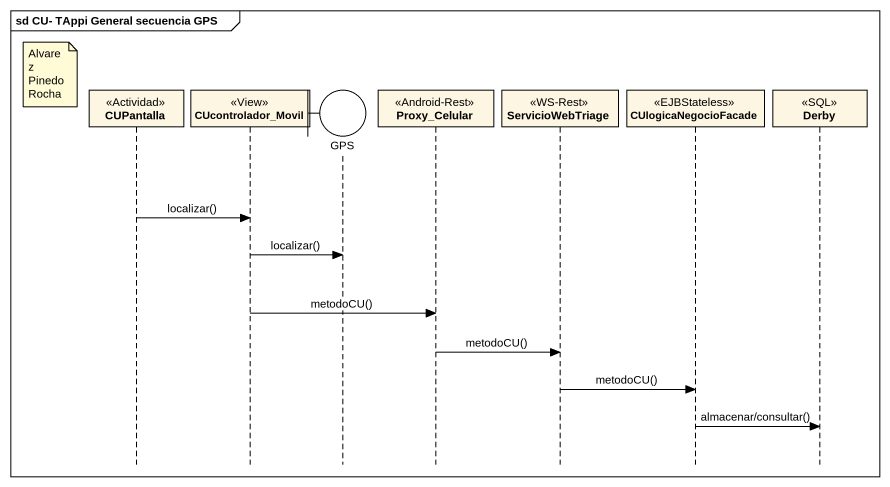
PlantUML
@startuml
mainframe sd CU- TAppi General secuencia GPS
hide footbox
participant CUPantalla <<Actividad>>
participant CUcontrolador_Movil <<View>>
boundary GPS
participant Proxy_Celular <<Android-Rest>>
participant ServicioWebTriage <<WS-Rest>>
participant CUlogicaNegocioFacade <<EJBStateless>>
participant Derby <<SQL>>

note left of CUPantalla
  Alvarez
  Pinedo
  Rocha
end note
CUPantalla -> CUcontrolador_Movil : localizar()
CUcontrolador_Movil -> GPS : localizar()
CUcontrolador_Movil -> Proxy_Celular : metodoCU()
Proxy_Celular -> ServicioWebTriage : metodoCU()
ServicioWebTriage -> CUlogicaNegocioFacade : metodoCU()
CUlogicaNegocioFacade -> Derby : almacenar/consultar()
@enduml
